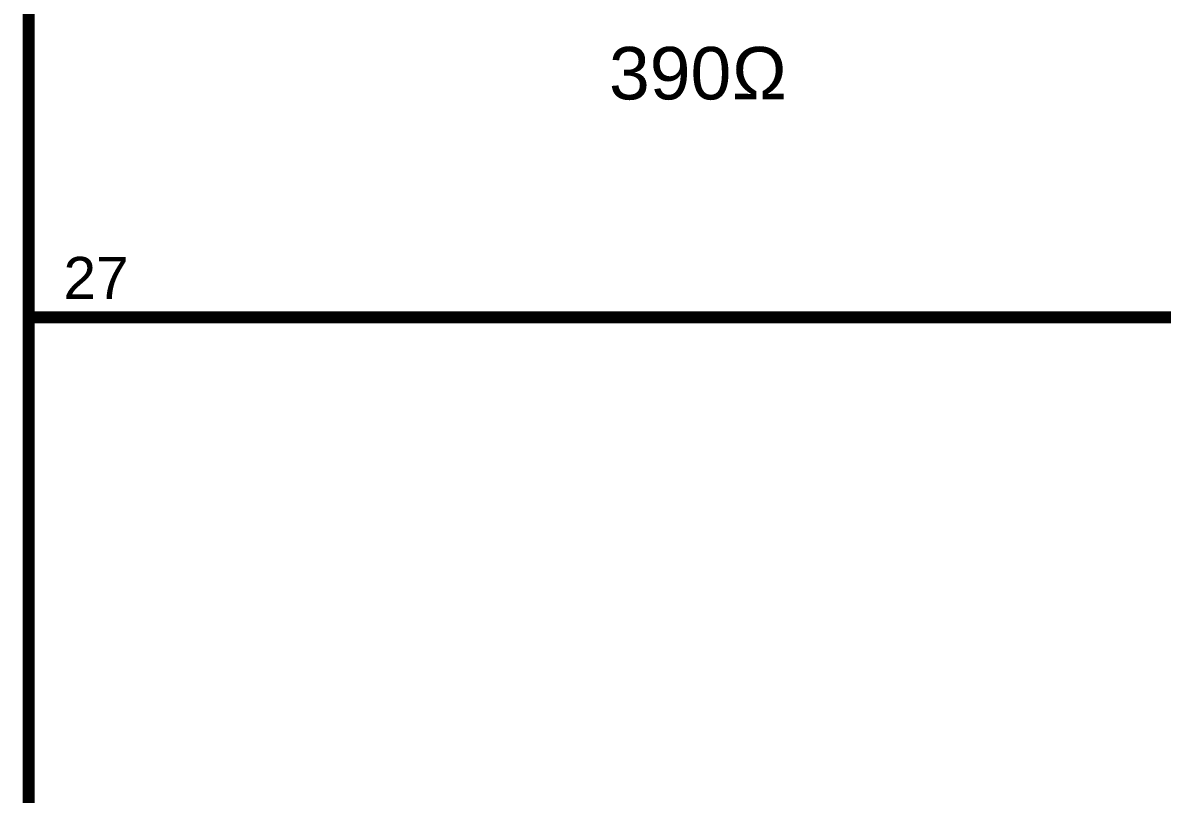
# Model space of a CAD drawing. Header units: millimetres. Extents: x -2024 to 917, y -725 to 13.
# Drawn here: x -1476.77 to -1448.01, y -303.71 to -284.24 of the extents above; entities that cross this region are included whole.
import ezdxf

# ---------------------------------------------------------------- set-up
doc = ezdxf.new("R2010")
doc.units = ezdxf.units.MM
doc.styles.get("Standard").update_dxf_attribs({"font": 'arial.ttf'})

msp = doc.modelspace()

# ---------------------------------------------------------------- linework, layer by layer
at = {"color": 7, "const_width": 0.3}
for points in [[(-1476.621, -275.413), (-1476.621, -316.678)], [(-1476.621, -291.674), (-1474.121, -291.674)], [(-1474.121, -291.674), (-1436.65, -291.674), (-1411.658, -291.674)]]:
    msp.add_lwpolyline(points, dxfattribs=at)

# ---------------------------------------------------------------- texts
at = {"color": 7}
for s, height, p in [('390Ω', 1.3247, (-1461.973, -286.177)), ('27', 1.0598, (-1475.743, -291.211))]:
    msp.add_text(s, height=height, dxfattribs=at).set_placement(p)

doc.saveas('drawing.dxf')
